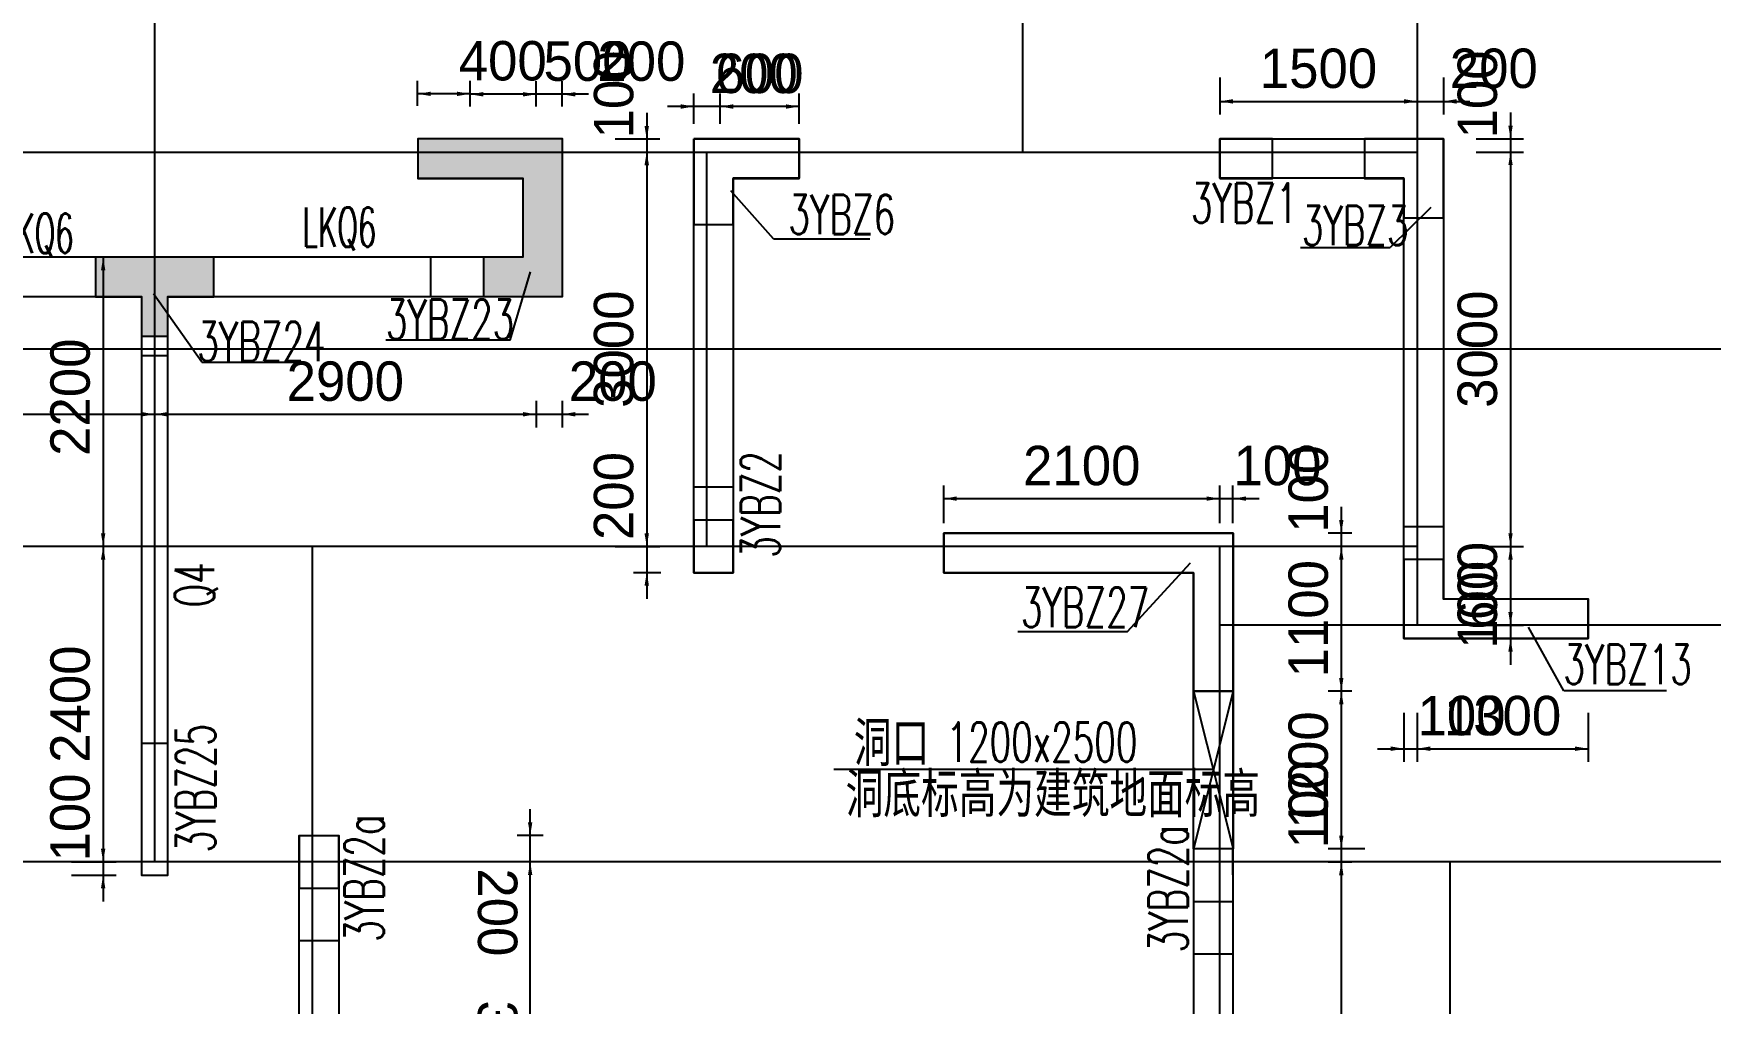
# Model space of a CAD drawing. Extents: x 387171 to 699106, y 11966 to 245688.
# Drawn here: x 508987 to 521739, y 217611 to 224989 of the extents above; entities that cross this region are included whole.
import ezdxf

# ---------------------------------------------------------------- set-up
doc = ezdxf.new("R2010")
doc.units = 0
doc.header["$LTSCALE"] = 100
doc.header["$MEASUREMENT"] = 0
doc.linetypes.add('DASHED', pattern=[19.05, 12.7, -6.35])
for name, color, linetype in [('b边缘构件', 235, 'Continuous'), ('COLU_DASH', 9, 'DASHED'), ('DOTE', 253, 'Continuous'), ('Q-TEXT', 2, 'Continuous'), ('wall-主楼', 2, 'Continuous'), ('wall-开洞', 5, 'Continuous'), ('Y阴影', 254, 'Continuous'), ('剪力墙开洞', 5, 'Continuous'), ('剪力墙身标注', 7, 'Continuous'), ('小尺寸', 4, 'Continuous'), ('边缘构件标注', 1, 'Continuous')]:
    doc.layers.add(name, color=color, linetype=linetype)
doc.styles.get("Standard").update_dxf_attribs({"font": 'standard'})
doc.styles.add('tk', font='tk')
doc.dimstyles.get("Standard").update_dxf_attribs({"dimtxt": 300, "dimasz": 100, "dimexe": 100, "dimexo": 250, "dimgap": 100, "dimtad": 0, "dimtoh": 1, "dimdec": 0, "dimdsep": 46, "dimcen": 0.09, "dimclrt": 7, "dimadec": 0, "dimazin": 0, "dimtfac": 1, "dimtdec": 4, "dimtofl": 0, "dimtmove": 0, "dimatfit": 3, "dimfxl": 1, "dimtolj": 1, "dimtzin": 0, "dimarcsym": 0})

# ---------------------------------------------------------------- blocks, each defined once
blk = doc.blocks.new('*D1646')
at = {"layer": '小尺寸', "color": 0, "linetype": 'ByBlock', "lineweight": -2}
for p, q in [((507008, 222196), (507008, 221993)), ((509908, 222196), (509908, 221993)), ((507008, 222093), (509908, 222093))]:
    blk.add_line(p, q, dxfattribs=at)
for points in [[(507008, 222093), (507108, 222110), (507108, 222076)], [(509908, 222093), (509808, 222076), (509808, 222110)]]:
    blk.add_solid(points, dxfattribs=at)
at = {"layer": '小尺寸', "color": 7, "linetype": 'Continuous', "lineweight": -2, "insert": (508458, 222343), "char_height": 300, "width": 775, "attachment_point": 5, "style": 'tk'}
blk.add_mtext('2900', dxfattribs=at)
blk = doc.blocks.new('*D2554')
at = {"layer": '小尺寸', "color": 0, "linetype": 'ByBlock', "lineweight": -2}
for p, q in [((509908, 222196), (509908, 221993)), ((512808, 222196), (512808, 221993)), ((509908, 222093), (512808, 222093))]:
    blk.add_line(p, q, dxfattribs=at)
for points in [[(509908, 222093), (510008, 222110), (510008, 222076)], [(512808, 222093), (512708, 222076), (512708, 222110)]]:
    blk.add_solid(points, dxfattribs=at)
at = {"layer": '小尺寸', "color": 7, "linetype": 'Continuous', "lineweight": -2, "insert": (511358, 222343), "char_height": 300, "width": 775, "attachment_point": 5, "style": 'tk'}
blk.add_mtext('2900', dxfattribs=at)
blk = doc.blocks.new('*D2138')
at = {"layer": '小尺寸', "color": 0, "linetype": 'ByBlock', "lineweight": -2}
for p, q in [((512808, 222196), (512808, 221993)), ((513008, 222196), (513008, 221993)), ((512608, 222093), (513208, 222093))]:
    blk.add_line(p, q, dxfattribs=at)
for points in [[(512808, 222093), (512708, 222076), (512708, 222110)], [(513008, 222093), (513108, 222110), (513108, 222076)]]:
    blk.add_solid(points, dxfattribs=at)
at = {"layer": '小尺寸', "color": 7, "linetype": 'Continuous', "lineweight": -2, "insert": (513392, 222343), "char_height": 300, "width": 566.67, "attachment_point": 5, "style": 'tk'}
blk.add_mtext('200', dxfattribs=at)
blk = doc.blocks.new('*D3092')
at = {"layer": '小尺寸', "color": 0, "linetype": 'ByBlock', "lineweight": -2}
for p, q in [((512808, 224434), (512808, 224627)), ((513008, 224434), (513008, 224627)), ((513208, 224527), (512608, 224527))]:
    blk.add_line(p, q, dxfattribs=at)
for points in [[(512808, 224527), (512708, 224510), (512708, 224544)], [(513008, 224527), (513108, 224544), (513108, 224510)]]:
    blk.add_solid(points, dxfattribs=at)
at = {"layer": '小尺寸', "color": 7, "linetype": 'Continuous', "lineweight": -2, "insert": (513609, 224777), "char_height": 300, "width": 566.67, "attachment_point": 5, "rotation": 359.9993, "style": 'tk'}
blk.add_mtext('200', dxfattribs=at)
blk = doc.blocks.new('*D2979')
at = {"layer": '小尺寸', "color": 0, "linetype": 'ByBlock', "lineweight": -2}
for p, q in [((512308, 224434), (512308, 224627)), ((512808, 224434), (512808, 224627)), ((512808, 224527), (512308, 224527))]:
    blk.add_line(p, q, dxfattribs=at)
for points in [[(512308, 224527), (512408, 224544), (512408, 224510)], [(512808, 224527), (512708, 224510), (512708, 224544)]]:
    blk.add_solid(points, dxfattribs=at)
at = {"layer": '小尺寸', "color": 7, "linetype": 'Continuous', "lineweight": -2, "insert": (513200, 224777), "char_height": 300, "width": 566.67, "attachment_point": 5, "rotation": 359.9993, "style": 'tk'}
blk.add_mtext('500', dxfattribs=at)
blk = doc.blocks.new('*D1509')
at = {"layer": '小尺寸', "color": 0, "linetype": 'ByBlock', "lineweight": -2}
for p, q in [((511908, 224438), (511908, 224630)), ((512308, 224438), (512308, 224630)), ((512308, 224530), (511908, 224530))]:
    blk.add_line(p, q, dxfattribs=at)
for points in [[(511908, 224530), (512008, 224547), (512008, 224514)], [(512308, 224530), (512208, 224514), (512208, 224547)]]:
    blk.add_solid(points, dxfattribs=at)
at = {"layer": '小尺寸', "color": 7, "linetype": 'Continuous', "lineweight": -2, "insert": (512555, 224780), "char_height": 300, "width": 576.67, "attachment_point": 5, "rotation": 359.9993, "style": 'tk'}
blk.add_mtext('400', dxfattribs=at)
blk = doc.blocks.new('*D3898')
at = {"layer": '小尺寸', "color": 0, "linetype": 'ByBlock', "lineweight": -2}
for p, q in [((509743, 223288), (509417, 223288)), ((509517, 223288), (509517, 221088)), ((509743, 221088), (509417, 221088))]:
    blk.add_line(p, q, dxfattribs=at)
for points in [[(509517, 223288), (509533, 223188), (509500, 223188)], [(509517, 221088), (509500, 221188), (509533, 221188)]]:
    blk.add_solid(points, dxfattribs=at)
at = {"layer": '小尺寸', "color": 7, "linetype": 'Continuous', "lineweight": -2, "insert": (509267, 222223), "char_height": 300, "width": 780, "attachment_point": 5, "rotation": 89.9979, "style": 'tk'}
blk.add_mtext('2200', dxfattribs=at)
blk = doc.blocks.new('*D3500')
at = {"layer": '小尺寸', "color": 0, "linetype": 'ByBlock', "lineweight": -2}
for p, q in [((509743, 221088), (509417, 221088)), ((509517, 221088), (509516, 218688)), ((509743, 218688), (509416, 218688))]:
    blk.add_line(p, q, dxfattribs=at)
for points in [[(509517, 221088), (509533, 220988), (509500, 220988)], [(509516, 218688), (509500, 218788), (509533, 218788)]]:
    blk.add_solid(points, dxfattribs=at)
at = {"layer": '小尺寸', "color": 7, "linetype": 'Continuous', "lineweight": -2, "insert": (509267, 219888), "char_height": 300, "width": 785, "attachment_point": 5, "rotation": 89.9979, "style": 'tk'}
blk.add_mtext('2400', dxfattribs=at)
blk = doc.blocks.new('*D4411')
at = {"layer": '小尺寸', "color": 0, "linetype": 'ByBlock', "lineweight": -2}
for p, q in [((509516, 218888), (509516, 218388)), ((509276, 218688), (509616, 218688)), ((509276, 218588), (509616, 218588))]:
    blk.add_line(p, q, dxfattribs=at)
for points in [[(509516, 218688), (509500, 218788), (509533, 218788)], [(509516, 218588), (509533, 218488), (509500, 218488)]]:
    blk.add_solid(points, dxfattribs=at)
at = {"layer": '小尺寸', "color": 7, "linetype": 'Continuous', "lineweight": -2, "insert": (509266, 219026), "char_height": 300, "width": 476.67, "attachment_point": 5, "rotation": 90, "style": 'tk'}
blk.add_mtext('100', dxfattribs=at)
blk = doc.blocks.new('*D2743')
at = {"layer": '小尺寸', "color": 0, "linetype": 'ByBlock', "lineweight": -2}
for p, q in [((519011, 218687), (518832, 218687)), ((518932, 215088), (518932, 218687)), ((519111, 215088), (518832, 215088))]:
    blk.add_line(p, q, dxfattribs=at)
for points in [[(518932, 218687), (518948, 218587), (518915, 218587)], [(518932, 215088), (518915, 215188), (518948, 215188)]]:
    blk.add_solid(points, dxfattribs=at)
at = {"layer": '小尺寸', "color": 7, "linetype": 'Continuous', "lineweight": -2, "insert": (518682, 216888), "char_height": 300, "width": 775, "attachment_point": 5, "rotation": 89.9994, "style": 'tk'}
blk.add_mtext('3600', dxfattribs=at)
blk = doc.blocks.new('*D2461')
at = {"layer": '小尺寸', "color": 0, "linetype": 'ByBlock', "lineweight": -2}
for p, q in [((519011, 219987), (518832, 219987)), ((518932, 218787), (518932, 219987)), ((519011, 218787), (518832, 218787))]:
    blk.add_line(p, q, dxfattribs=at)
for points in [[(518932, 219987), (518948, 219887), (518915, 219887)], [(518932, 218787), (518915, 218887), (518948, 218887)]]:
    blk.add_solid(points, dxfattribs=at)
at = {"layer": '小尺寸', "color": 7, "linetype": 'Continuous', "lineweight": -2, "insert": (518682, 219387), "char_height": 300, "width": 690, "attachment_point": 5, "rotation": 89.9994, "style": 'tk'}
blk.add_mtext('1200', dxfattribs=at)
blk = doc.blocks.new('*D3281')
at = {"layer": '小尺寸', "color": 0, "linetype": 'ByBlock', "lineweight": -2}
for p, q in [((519011, 221088), (518832, 221088)), ((518932, 219987), (518932, 221088)), ((519011, 219987), (518832, 219987))]:
    blk.add_line(p, q, dxfattribs=at)
for points in [[(518932, 221088), (518948, 220988), (518915, 220988)], [(518932, 219987), (518915, 220087), (518948, 220087)]]:
    blk.add_solid(points, dxfattribs=at)
at = {"layer": '小尺寸', "color": 7, "linetype": 'Continuous', "lineweight": -2, "insert": (518682, 220538), "char_height": 300, "width": 685, "attachment_point": 5, "rotation": 89.9994, "style": 'tk'}
blk.add_mtext('1100', dxfattribs=at)
blk = doc.blocks.new('*D3022')
at = {"layer": '小尺寸', "color": 0, "linetype": 'ByBlock', "lineweight": -2}
for p, q in [((518932, 220888), (518932, 221388)), ((519011, 221188), (518832, 221188)), ((519011, 221088), (518832, 221088))]:
    blk.add_line(p, q, dxfattribs=at)
for points in [[(518932, 221188), (518915, 221288), (518948, 221288)], [(518932, 221088), (518948, 220988), (518915, 220988)]]:
    blk.add_solid(points, dxfattribs=at)
at = {"layer": '小尺寸', "color": 7, "linetype": 'Continuous', "lineweight": -2, "insert": (518682, 221526), "char_height": 300, "width": 476.67, "attachment_point": 5, "rotation": 89.9994, "style": 'tk'}
blk.add_mtext('100', dxfattribs=at)
blk = doc.blocks.new('*D744')
at = {"layer": '小尺寸', "color": 0, "linetype": 'ByBlock', "lineweight": -2}
for p, q in [((518008, 221265), (518008, 221551)), ((518108, 221265), (518108, 221551)), ((518308, 221451), (517808, 221451))]:
    blk.add_line(p, q, dxfattribs=at)
for points in [[(518008, 221451), (517908, 221435), (517908, 221468)], [(518108, 221451), (518208, 221468), (518208, 221435)]]:
    blk.add_solid(points, dxfattribs=at)
at = {"layer": '小尺寸', "color": 7, "linetype": 'Continuous', "lineweight": -2, "insert": (518446, 221701), "char_height": 300, "width": 476.67, "attachment_point": 5, "rotation": 359.9988, "style": 'tk'}
blk.add_mtext('100', dxfattribs=at)
blk = doc.blocks.new('*D4069')
at = {"layer": '小尺寸', "color": 0, "linetype": 'ByBlock', "lineweight": -2}
for p, q in [((515908, 221265), (515908, 221551)), ((518008, 221265), (518008, 221551)), ((518008, 221451), (515908, 221451))]:
    blk.add_line(p, q, dxfattribs=at)
for points in [[(515908, 221451), (516008, 221468), (516008, 221435)], [(518008, 221451), (517908, 221435), (517908, 221468)]]:
    blk.add_solid(points, dxfattribs=at)
at = {"layer": '小尺寸', "color": 7, "linetype": 'Continuous', "lineweight": -2, "insert": (516958, 221701), "char_height": 300, "width": 775, "attachment_point": 5, "rotation": 359.9988, "style": 'tk'}
blk.add_mtext('2100', dxfattribs=at)
blk = doc.blocks.new('*D2909')
at = {"layer": '小尺寸', "color": 0, "linetype": 'ByBlock', "lineweight": -2}
for p, q in [((514208, 224303), (514208, 224534)), ((514808, 224434), (514208, 224434)), ((514808, 224303), (514808, 224534))]:
    blk.add_line(p, q, dxfattribs=at)
for points in [[(514208, 224434), (514308, 224451), (514308, 224417)], [(514808, 224434), (514708, 224417), (514708, 224451)]]:
    blk.add_solid(points, dxfattribs=at)
at = {"layer": '小尺寸', "color": 7, "linetype": 'Continuous', "lineweight": -2, "insert": (514508, 224684), "char_height": 300, "width": 556.67, "attachment_point": 5, "rotation": 0.0001, "style": 'tk'}
blk.add_mtext('600', dxfattribs=at)
blk = doc.blocks.new('*D2555')
at = {"layer": '小尺寸', "color": 0, "linetype": 'ByBlock', "lineweight": -2}
for p, q in [((514408, 224434), (513808, 224434)), ((514008, 224303), (514008, 224534)), ((514208, 224303), (514208, 224534))]:
    blk.add_line(p, q, dxfattribs=at)
for points in [[(514008, 224434), (513908, 224417), (513908, 224451)], [(514208, 224434), (514308, 224451), (514308, 224417)]]:
    blk.add_solid(points, dxfattribs=at)
at = {"layer": '小尺寸', "color": 7, "linetype": 'Continuous', "lineweight": -2, "insert": (514464, 224684), "char_height": 300, "width": 566.67, "attachment_point": 5, "rotation": 0.0007, "style": 'tk'}
blk.add_mtext('200', dxfattribs=at)
blk = doc.blocks.new('*D3503')
at = {"layer": '小尺寸', "color": 0, "linetype": 'ByBlock', "lineweight": -2}
for p, q in [((513650, 224387), (513650, 223887)), ((513409, 224187), (513750, 224187)), ((513409, 224087), (513750, 224087))]:
    blk.add_line(p, q, dxfattribs=at)
for points in [[(513650, 224187), (513633, 224287), (513667, 224287)], [(513650, 224087), (513667, 223987), (513633, 223987)]]:
    blk.add_solid(points, dxfattribs=at)
at = {"layer": '小尺寸', "color": 7, "linetype": 'Continuous', "lineweight": -2, "insert": (513400, 224526), "char_height": 300, "width": 476.67, "attachment_point": 5, "rotation": 89.9999, "style": 'tk'}
blk.add_mtext('100', dxfattribs=at)
blk = doc.blocks.new('*D4212')
at = {"layer": '小尺寸', "color": 0, "linetype": 'ByBlock', "lineweight": -2}
for p, q in [((513409, 224087), (513750, 224087)), ((513650, 224087), (513650, 221088)), ((513409, 221088), (513750, 221088))]:
    blk.add_line(p, q, dxfattribs=at)
for points in [[(513650, 224087), (513667, 223987), (513633, 223987)], [(513650, 221088), (513633, 221188), (513667, 221188)]]:
    blk.add_solid(points, dxfattribs=at)
at = {"layer": '小尺寸', "color": 7, "linetype": 'Continuous', "lineweight": -2, "insert": (513400, 222588), "char_height": 300, "width": 780, "attachment_point": 5, "rotation": 89.9999, "style": 'tk'}
blk.add_mtext('3000', dxfattribs=at)
blk = doc.blocks.new('*D395')
at = {"layer": '小尺寸', "color": 0, "linetype": 'ByBlock', "lineweight": -2}
for p, q in [((513650, 221288), (513650, 220688)), ((513758, 221088), (513550, 221088)), ((513758, 220888), (513550, 220888))]:
    blk.add_line(p, q, dxfattribs=at)
for points in [[(513650, 221088), (513633, 221188), (513667, 221188)], [(513650, 220888), (513667, 220788), (513633, 220788)]]:
    blk.add_solid(points, dxfattribs=at)
at = {"layer": '小尺寸', "color": 7, "linetype": 'Continuous', "lineweight": -2, "insert": (513400, 221471), "char_height": 300, "width": 566.67, "attachment_point": 5, "rotation": 89.9999, "style": 'tk'}
blk.add_mtext('200', dxfattribs=at)
blk = doc.blocks.new('*D2226')
at = {"layer": '小尺寸', "color": 0, "linetype": 'ByBlock', "lineweight": -2}
for p, q in [((512926, 218688), (512664, 218688)), ((512764, 215688), (512764, 218688)), ((512863, 215688), (512664, 215688))]:
    blk.add_line(p, q, dxfattribs=at)
for points in [[(512764, 218688), (512780, 218588), (512747, 218588)], [(512764, 215688), (512747, 215788), (512780, 215788)]]:
    blk.add_solid(points, dxfattribs=at)
at = {"layer": '小尺寸', "color": 7, "linetype": 'Continuous', "lineweight": -2, "insert": (512514, 217188), "char_height": 300, "width": 780, "attachment_point": 5, "rotation": 270.0001, "style": 'tk'}
blk.add_mtext('3000', dxfattribs=at)
blk = doc.blocks.new('*D2110')
at = {"layer": '小尺寸', "color": 0, "linetype": 'ByBlock', "lineweight": -2}
for p, q in [((512764, 218488), (512764, 219088)), ((512863, 218888), (512664, 218888)), ((512926, 218688), (512664, 218688))]:
    blk.add_line(p, q, dxfattribs=at)
for points in [[(512764, 218888), (512747, 218988), (512780, 218988)], [(512764, 218688), (512780, 218588), (512747, 218588)]]:
    blk.add_solid(points, dxfattribs=at)
at = {"layer": '小尺寸', "color": 7, "linetype": 'Continuous', "lineweight": -2, "insert": (512514, 218304), "char_height": 300, "width": 566.67, "attachment_point": 5, "rotation": 270.0001, "style": 'tk'}
blk.add_mtext('200', dxfattribs=at)
blk = doc.blocks.new('*D706')
at = {"layer": '小尺寸', "color": 0, "linetype": 'ByBlock', "lineweight": -2}
for p, q in [((518932, 218488), (518932, 218987)), ((519111, 218787), (518832, 218787)), ((519111, 218688), (518832, 218688))]:
    blk.add_line(p, q, dxfattribs=at)
for points in [[(518932, 218787), (518915, 218887), (518948, 218887)], [(518932, 218688), (518948, 218588), (518915, 218588)]]:
    blk.add_solid(points, dxfattribs=at)
at = {"layer": '小尺寸', "color": 7, "linetype": 'Continuous', "lineweight": -2, "insert": (518682, 219126), "char_height": 300, "width": 476.67, "attachment_point": 5, "rotation": 89.9995, "style": 'tk'}
blk.add_mtext('100', dxfattribs=at)
blk = doc.blocks.new('*D3301')
at = {"layer": '小尺寸', "color": 0, "linetype": 'ByBlock', "lineweight": -2}
for p, q in [((518008, 224655), (518008, 224373)), ((519508, 224655), (519508, 224373)), ((518008, 224473), (519508, 224473))]:
    blk.add_line(p, q, dxfattribs=at)
for points in [[(518008, 224473), (518108, 224490), (518108, 224456)], [(519508, 224473), (519408, 224456), (519408, 224490)]]:
    blk.add_solid(points, dxfattribs=at)
at = {"layer": '小尺寸', "color": 7, "linetype": 'Continuous', "lineweight": -2, "insert": (518758, 224723), "char_height": 300, "width": 690, "attachment_point": 5, "style": 'tk'}
blk.add_mtext('1500', dxfattribs=at)
blk = doc.blocks.new('*D1125')
at = {"layer": '小尺寸', "color": 0, "linetype": 'ByBlock', "lineweight": -2}
for p, q in [((519508, 224655), (519508, 224373)), ((519708, 224655), (519708, 224373)), ((519308, 224473), (519908, 224473))]:
    blk.add_line(p, q, dxfattribs=at)
for points in [[(519508, 224473), (519408, 224456), (519408, 224490)], [(519708, 224473), (519808, 224490), (519808, 224456)]]:
    blk.add_solid(points, dxfattribs=at)
at = {"layer": '小尺寸', "color": 7, "linetype": 'Continuous', "lineweight": -2, "insert": (520091, 224723), "char_height": 300, "width": 566.67, "attachment_point": 5, "style": 'tk'}
blk.add_mtext('200', dxfattribs=at)
blk = doc.blocks.new('*D4189')
at = {"layer": '小尺寸', "color": 0, "linetype": 'ByBlock', "lineweight": -2}
for p, q in [((520218, 224388), (520218, 223888)), ((519958, 224188), (520318, 224188)), ((519958, 224088), (520318, 224088))]:
    blk.add_line(p, q, dxfattribs=at)
for points in [[(520218, 224188), (520202, 224288), (520235, 224288)], [(520218, 224088), (520235, 223988), (520202, 223988)]]:
    blk.add_solid(points, dxfattribs=at)
at = {"layer": '小尺寸', "color": 7, "linetype": 'Continuous', "lineweight": -2, "insert": (519968, 224526), "char_height": 300, "width": 476.67, "attachment_point": 5, "rotation": 90, "style": 'tk'}
blk.add_mtext('100', dxfattribs=at)
blk = doc.blocks.new('*D729')
at = {"layer": '小尺寸', "color": 0, "linetype": 'ByBlock', "lineweight": -2}
for p, q in [((519958, 224088), (520318, 224088)), ((520218, 224088), (520218, 221088)), ((519958, 221088), (520318, 221088))]:
    blk.add_line(p, q, dxfattribs=at)
for points in [[(520218, 224088), (520235, 223988), (520202, 223988)], [(520218, 221088), (520202, 221188), (520235, 221188)]]:
    blk.add_solid(points, dxfattribs=at)
at = {"layer": '小尺寸', "color": 7, "linetype": 'Continuous', "lineweight": -2, "insert": (519968, 222588), "char_height": 300, "width": 780, "attachment_point": 5, "rotation": 90, "style": 'tk'}
blk.add_mtext('3000', dxfattribs=at)
blk = doc.blocks.new('*D1652')
at = {"layer": '小尺寸', "color": 0, "linetype": 'ByBlock', "lineweight": -2}
for p, q in [((519958, 221088), (520318, 221088)), ((520218, 221088), (520218, 220488)), ((519958, 220488), (520318, 220488))]:
    blk.add_line(p, q, dxfattribs=at)
for points in [[(520218, 221088), (520235, 220988), (520202, 220988)], [(520218, 220488), (520202, 220588), (520235, 220588)]]:
    blk.add_solid(points, dxfattribs=at)
at = {"layer": '小尺寸', "color": 7, "linetype": 'Continuous', "lineweight": -2, "insert": (519968, 220788), "char_height": 300, "width": 556.67, "attachment_point": 5, "rotation": 90, "style": 'tk'}
blk.add_mtext('600', dxfattribs=at)
blk = doc.blocks.new('*D1528')
at = {"layer": '小尺寸', "color": 0, "linetype": 'ByBlock', "lineweight": -2}
for p, q in [((520218, 220688), (520218, 220188)), ((519958, 220488), (520318, 220488)), ((519958, 220388), (520318, 220388))]:
    blk.add_line(p, q, dxfattribs=at)
for points in [[(520218, 220488), (520202, 220588), (520235, 220588)], [(520218, 220388), (520235, 220288), (520202, 220288)]]:
    blk.add_solid(points, dxfattribs=at)
at = {"layer": '小尺寸', "color": 7, "linetype": 'Continuous', "lineweight": -2, "insert": (519968, 220644), "char_height": 300, "width": 476.67, "attachment_point": 5, "rotation": 90, "style": 'tk'}
blk.add_mtext('100', dxfattribs=at)
blk = doc.blocks.new('*D4074')
at = {"layer": '小尺寸', "color": 0, "linetype": 'ByBlock', "lineweight": -2}
for p, q in [((519408, 219823), (519408, 219449)), ((519508, 219823), (519508, 219449)), ((519208, 219549), (519708, 219549))]:
    blk.add_line(p, q, dxfattribs=at)
for points in [[(519408, 219549), (519308, 219532), (519308, 219566)], [(519508, 219549), (519608, 219566), (519608, 219532)]]:
    blk.add_solid(points, dxfattribs=at)
at = {"layer": '小尺寸', "color": 7, "linetype": 'Continuous', "lineweight": -2, "insert": (519846, 219799), "char_height": 300, "width": 476.67, "attachment_point": 5, "style": 'tk'}
blk.add_mtext('100', dxfattribs=at)
blk = doc.blocks.new('*D1282')
at = {"layer": '小尺寸', "color": 0, "linetype": 'ByBlock', "lineweight": -2}
for p, q in [((519508, 219823), (519508, 219449)), ((520808, 219823), (520808, 219449)), ((519508, 219549), (520808, 219549))]:
    blk.add_line(p, q, dxfattribs=at)
for points in [[(519508, 219549), (519608, 219566), (519608, 219532)], [(520808, 219549), (520708, 219532), (520708, 219566)]]:
    blk.add_solid(points, dxfattribs=at)
at = {"layer": '小尺寸', "color": 7, "linetype": 'Continuous', "lineweight": -2, "insert": (520158, 219799), "char_height": 300, "width": 690, "attachment_point": 5, "style": 'tk'}
blk.add_mtext('1300', dxfattribs=at)

msp = doc.modelspace()

# ---------------------------------------------------------------- hatches: boundary and pattern name
at = {"layer": 'Y阴影'}
for points in [[(511908.1, 224187.7), (511908.1, 223887.7), (512408.2, 223887.7), (512708.2, 223887.7), (512708.2, 223287.7), (512408.2, 223287.7), (512408.2, 222987.7), (513008.2, 222987.7), (513008.2, 224187.7), (512408.1, 224187.7)], [(509458, 223287.6), (509458, 222987.6), (509808, 222987.6), (509808, 222687.6), (510008, 222687.6), (510008, 222987.6), (510358, 222987.6), (510358, 223287.6)]]:
    msp.add_hatch(color=256, dxfattribs=at).paths.add_polyline_path(points, flags=0)
h = msp.add_hatch(dxfattribs=at)
h.set_pattern_fill('ANSI31', color=256, scale=25, style=0)
h.set_pattern_definition([])
h.paths.add_polyline_path([(514008.1, 224187.7), (514008.1, 223537.7), (514308.1, 223537.7), (514308.1, 223887.7), (514808.2, 223887.7), (514808.2, 224187.7)], flags=0)
h = msp.add_hatch(dxfattribs=at)
h.set_pattern_fill('ANSI31', color=256, scale=25, style=0)
h.set_pattern_definition([])
h.paths.add_polyline_path([(518008.2, 223887.7), (518408.2, 223887.7), (518408.2, 224187.7), (518008.2, 224187.7)], flags=0)
h = msp.add_hatch(dxfattribs=at)
h.set_pattern_fill('ANSI31', color=256, scale=25, style=0)
h.set_pattern_definition([])
h.paths.add_polyline_path([(519108.1, 224187.7), (519108.1, 223887.7), (519408.1, 223887.7), (519408.1, 223587.7), (519708.1, 223587.7), (519708.1, 224187.7)], flags=0)
h = msp.add_hatch(dxfattribs=at)
h.set_pattern_fill('ANSI31', color=256, scale=25, style=0)
h.set_pattern_definition([])
h.paths.add_polyline_path([(514008.1, 221287.9), (514008.2, 220887.9), (514308.1, 220887.9), (514308.1, 221287.9)], flags=0)
h = msp.add_hatch(dxfattribs=at)
h.set_pattern_fill('ANSI31', color=256, scale=25, style=0)
h.set_pattern_definition([])
h.paths.add_polyline_path([(515908.2, 221187.7), (515908.2, 220887.7), (517808.2, 220887.7), (517808.2, 219987.4), (518108.2, 219987.4), (518108.2, 221187.7)], flags=0)
h = msp.add_hatch(dxfattribs=at)
h.set_pattern_fill('ANSI31', color=256, scale=25, style=0)
h.set_pattern_definition([])
h.paths.add_polyline_path([(519408.1, 220987.7), (519408.1, 220387.7), (520808.1, 220387.7), (520808.1, 220687.7), (519708.1, 220687.7), (519708.1, 220987.7)], flags=0)
h = msp.add_hatch(dxfattribs=at)
h.set_pattern_fill('ANSI31', color=256, scale=25, style=0)
h.set_pattern_definition([])
h.paths.add_polyline_path([(509808, 219587.5), (509808, 218587.5), (510008, 218587.5), (510008, 219587.5)], flags=0)
h = msp.add_hatch(dxfattribs=at)
h.set_pattern_fill('ANSI31', color=256, scale=25, style=0)
h.set_pattern_definition([])
h.paths.add_polyline_path([(511008.1, 218887.5), (511008.1, 218487.5), (511308.1, 218487.5), (511308.1, 218887.5)], flags=0)
h = msp.add_hatch(dxfattribs=at)
h.set_pattern_fill('ANSI31', color=256, scale=25, style=0)
h.set_pattern_definition([])
h.paths.add_polyline_path([(517808.2, 218787.4), (517808.2, 218387.4), (518108.3, 218387.4), (518107.9, 218787.4)], flags=0)

# ---------------------------------------------------------------- linework, layer by layer
at = {"layer": 'b边缘构件'}
for points in [[(511908.1, 224187.7), (511908.1, 223887.7), (512408.2, 223887.7), (512708.2, 223887.7), (512708.2, 223287.7), (512408.2, 223287.7), (512408.2, 222987.7), (513008.2, 222987.7), (513008.2, 224187.7), (512408.1, 224187.7), (511908.1, 224187.7)], [(514008.1, 224187.7), (514008.1, 223537.7), (514308.1, 223537.7), (514308.1, 223887.7), (514808.2, 223887.7), (514808.2, 224187.7), (514008.1, 224187.7)], [(518008.2, 223887.7), (518408.2, 223887.7), (518408.2, 224187.7), (518008.2, 224187.7), (518008.2, 223887.7)], [(519108.1, 224187.7), (519108.1, 223887.7), (519408.1, 223887.7), (519408.1, 223587.7), (519708.1, 223587.7), (519708.1, 224187.7), (519108.1, 224187.7)], [(509458, 223287.6), (509458, 222987.6), (509808, 222987.6), (509808, 222687.6), (510008, 222687.6), (510008, 222987.6), (510358, 222987.6), (510358, 223287.6), (509458, 223287.6)], [(514008.1, 221287.9), (514008.2, 220887.9), (514308.1, 220887.9), (514308.1, 221287.9), (514008.1, 221287.9)], [(515908.2, 221187.7), (515908.2, 220887.7), (517808.2, 220887.7), (517808.2, 219987.4), (518108.2, 219987.4), (518108.2, 221187.7), (515908.2, 221187.7)], [(519408.1, 220987.7), (519408.1, 220387.7), (520808.1, 220387.7), (520808.1, 220687.7), (519708.1, 220687.7), (519708.1, 220987.7), (519408.1, 220987.7)], [(509808, 219587.5), (509808, 218587.5), (510008, 218587.5), (510008, 219587.5), (509808, 219587.5)], [(511008.1, 218887.5), (511008.1, 218487.5), (511308.1, 218487.5), (511308.1, 218887.5), (511008.1, 218887.5)], [(517808.2, 218787.4), (517808.2, 218387.4), (518108.3, 218387.4), (518107.9, 218787.4), (517808.2, 218787.4)]]:
    msp.add_lwpolyline(points, dxfattribs=at)
at = {"layer": 'COLU_DASH'}
for p, q in [((512008.2, 222987.7), (512008.2, 223287.7)), ((510008, 222537.6), (509808, 222537.6)), ((514308.1, 221537.9), (514008.1, 221537.9)), ((519708.1, 221237.7), (519407.8, 221237.7)), ((511308.1, 218087.5), (511008.1, 218087.5)), ((518108.2, 217987.4), (517808.2, 217987.4))]:
    msp.add_line(p, q, dxfattribs=at)
at = {"layer": 'DOTE'}
for p, q in [((509908.1, 234364.9), (509908.1, 218687.9)), ((516508.1, 234364.9), (516508.1, 224087.9)), ((519508.1, 234364.9), (519508.1, 220487.9)), ((487190.6, 224087.9), (519508.1, 224087.9)), ((514108.1, 221087.9), (514108.1, 224087.9)), ((527508.1, 222587.9), (487407, 222587.9)), ((519508.1, 221087.9), (500308.1, 221087.9)), ((511108.1, 211945.8), (511108.1, 221087.9)), ((518008.1, 211945.8), (518008.1, 221087.9)), ((523408.1, 220487.9), (518008.1, 220487.9)), ((530358.1, 218687.9), (487407, 218687.9)), ((519758.1, 218687.9), (519758.1, 211837.3))]:
    msp.add_line(p, q, dxfattribs=at)
at = {"layer": 'wall-主楼'}
for points in [[(510008.1, 218587.9), (510008.1, 222987.9), (513008.4, 222987.9), (513008.4, 224187.9), (511908.1, 224187.9), (511908.1, 223887.9), (512708.4, 223887.9), (512708.4, 223287.9), (507108.1, 223287.9), (507108.1, 223887.9), (507908.1, 223887.9), (507908.1, 224187.9), (506808.1, 224187.9), (506808.1, 222987.9), (509808.1, 222987.9), (509808.1, 218587.9)], [(514008.1, 224187.9), (514808.1, 224187.9), (514808.1, 223887.9), (514308.1, 223887.9), (514308.1, 220887.9), (514008.1, 220887.9)], [(518008.1, 224187.9), (519708.1, 224187.9), (519708.1, 220687.9), (520808.1, 220687.9), (520808.1, 220387.9), (519408.1, 220387.9), (519408.1, 223887.9), (518008.1, 223887.9)], [(517808.1, 219987.9), (517808.1, 220887.9), (515908.1, 220887.9), (515908.1, 221187.9), (518108.1, 221187.9), (518108.1, 219987.9)], [(512058.1, 215587.9), (511008.1, 215587.9), (511008.1, 218887.9), (511308.1, 218887.9), (511308.1, 215887.9), (512058.1, 215887.9)], [(518108.1, 214987.9), (518108.1, 218787.9), (517808.1, 218787.9), (517808.1, 215287.9), (517258.1, 215287.9), (517258.1, 214987.9)]]:
    msp.add_lwpolyline(points, close=True, dxfattribs=at)
at = {"layer": 'wall-开洞'}
for p, q in [((518108.2, 219986.6), (517808.2, 218787.9)), ((517808.2, 219986.6), (518108.2, 218786.6))]:
    msp.add_line(p, q, dxfattribs=at)
msp.add_lwpolyline([(517808.1, 219987.9), (518108.1, 219987.9), (518108.1, 218787.9), (517808.1, 218787.9)], close=True, dxfattribs=at)
at = {"layer": '剪力墙开洞'}
for p, q in [((517808.2, 218786.6), (517808.2, 219986.6)), ((518108.2, 218786.6), (518108.2, 219986.6)), ((515072, 219393.9), (517956.6, 219393.9))]:
    msp.add_line(p, q, dxfattribs=at)
at = {"layer": '边缘构件标注', "color": 200}
for p, q in [((514613.4, 223427), (514288.6, 223792.7)), ((519612.9, 223666.5), (519302.8, 223362.1)), ((514613.4, 223427), (515347, 223427)), ((518621.9, 223362.1), (519302.8, 223362.1)), ((512610.6, 222657.9), (512766.6, 223176.6)), ((510267.7, 222489.7), (509900, 223008.4)), ((512610.6, 222657.9), (511665.3, 222657.9)), ((510267.7, 222489.7), (511001.3, 222489.7)), ((517303.4, 220439.2), (517786.1, 220962.8)), ((517303.4, 220439.2), (516472.8, 220439.2)), ((520624, 219988.2), (520355.4, 220472.6)), ((521405.1, 219988.2), (520624, 219988.2))]:
    msp.add_line(p, q, dxfattribs=at)

# ---------------------------------------------------------------- texts
at = {"layer": 'Q-TEXT', "color": 3, "width": 0.6}
for p in [(511031.5, 223366.6), (508730.1, 223319.5)]:
    msp.add_text('LKQ6', height=300, rotation=360, dxfattribs=at).set_placement(p)
at = {"layer": '剪力墙开洞', "width": 0.7}
for s, p in [('洞口 1200x2500', (515225.5, 219449.5)), ('洞底标高为建筑地面标高', (515163.3, 219061))]:
    msp.add_text(s, height=300, dxfattribs=at).set_placement(p)
at = {"layer": '剪力墙身标注', "width": 0.7}
msp.add_text('Q4', height=300, rotation=90, dxfattribs=at).set_placement((510361.1, 220623.1))
at = {"layer": '边缘构件标注', "color": 200, "width": 0.7}
for s, p in [('3YBZ1', (517788.2, 223550.2)), ('3YBZ3', (518631.4, 223378.6)), ('3YBZ27', (516495.3, 220474.5)), ('3YBZ13', (520620.5, 220040.8))]:
    msp.add_text(s, height=300, dxfattribs=at).set_placement(p)
for s, rotation, p in [('3YBZ6', 359.99828, (514727.3, 223463.4)), ('3YBZ23', 0.00319, (511666.6, 222665.2)), ('3YBZ24', 359.99828, (510232.7, 222497)), ('3YBZ2', 90, (514664.4, 221000.8)), ('3YBZ25', 90, (510370.2, 218760.5)), ('3YBZ2a', 90, (511651.1, 218080)), ('3YBZ2a', 90, (517765.7, 217999.7))]:
    msp.add_text(s, height=300, rotation=rotation, dxfattribs=at).set_placement(p)

# ---------------------------------------------------------------- dimensions: what is measured, and where the dimension line sits
at = {"layer": '小尺寸'}
for p1, p2, distance, picture, middle in [((512308, 224187.7), (511908, 224187.7), -342.6, '*D1509', (511966.8, 224780.3)), ((513159, 224187.4), (513159, 224087.5), 491, '*D3503', (513400, 224137.5)), ((514208, 224053.4), (514008.1, 224053.4), -380.6, '*D2555', (513980.6, 224684)), ((514808, 224053.4), (514208, 224053.4), -380.6, '*D2909', (514508, 224684)), ((518008.2, 224904.9), (519508.1, 224904.9), -431.9, '*D3301', (518758.1, 224723)), ((519708.1, 224187.7), (519708.1, 224087.5), 510.4, '*D4189', (519968.5, 224137.6)), ((518108, 221015), (518008, 221015), -436.2, '*D744', (518058.1, 221701.2)), ((519408.1, 220072.7), (519508.1, 220072.7), -523.7, '*D4074', (519458.1, 219799)), ((519361.4, 218687.6), (519361.4, 218787.4), 429.7, '*D706', (518681.7, 218737.5))]:
    dim = msp.add_aligned_dim(p1=p1, p2=p2, distance=distance, dimstyle='Standard', dxfattribs=at)
    dim.commit()
    dim.dimension.update_dxf_attribs({"geometry": picture, "text_midpoint": middle})
for base, p1, p2, angle, picture, middle in [((512308, 224526.9), (512808.2, 224184.4), (512308, 224184.3), 359.99925, '*D2979', (512566.8, 224776.9)), ((512808.2, 224526.9), (513008.2, 224184.4), (512808.2, 224184.3), 359.99925, '*D3092', (513126.1, 224776.9)), ((519708.1, 224473), (519508.1, 224904.9), (519708.1, 224904.9), 180, '*D1125', (519608.1, 224723)), ((513650, 221087.9), (513159, 224087.5), (513159.1, 221087.9), 89.99993, '*D4212', (513400, 222587.7)), ((520218.5, 221087.8), (519708.1, 224087.5), (519708.1, 221087.8), 90, '*D729', (519968.5, 222587.6)), ((509516.6, 221087.9), (509992.6, 223287.9), (509992.6, 221087.9), 89.99788, '*D3898', (509266.6, 222223.2)), ((509908, 222093), (507007.9, 222445.6), (509908, 222445.6), 180, '*D1646', (508457.9, 222343)), ((512808.2, 222093), (509908, 222445.6), (512808.2, 222445.6), 180, '*D2554', (511358.1, 222343)), ((513008.2, 222093), (512808.2, 222445.6), (513008.2, 222445.6), 180, '*D2138', (512908.2, 222343)), ((515908, 221451.3), (518008, 221015), (515908, 221015), 359.9988, '*D4069', (516958, 221701.3)), ((513650, 220887.9), (514008.2, 221087.9), (514008.2, 220887.9), 89.99993, '*D395', (513400, 220987.9)), ((518931.7, 221187.8), (519261.3, 221087.8), (519261.3, 221187.8), 269.99945, '*D3022', (518681.7, 221137.8)), ((509516.5, 218687.6), (509992.6, 221087.9), (509992.6, 218687.6), 89.99788, '*D3500', (509266.5, 219887.8)), ((518931.7, 221087.8), (519261.3, 219987.4), (519261.3, 221087.8), 269.99945, '*D3281', (518681.7, 220537.6)), ((520218.5, 220487.7), (519708.1, 221087.8), (519708.1, 220487.7), 90, '*D1652', (519968.5, 220787.8)), ((520218.5, 220387.7), (519708.1, 220487.7), (519708.1, 220387.7), 90, '*D1528', (519968.5, 220256.1)), ((518931.7, 219987.4), (519261.3, 218787.4), (519261.3, 219987.4), 269.99945, '*D2461', (518681.7, 219387.4)), ((520808.1, 219549), (519508.1, 220072.7), (520808.1, 220072.7), 180, '*D1282', (520158.1, 219799)), ((509516.5, 218587.5), (509025.5, 218687.6), (509025.5, 218587.5), 90, '*D4411', (509266.5, 218637.6)), ((512763.7, 218887.5), (513175.9, 218687.6), (513113.2, 218887.5), 270.00005, '*D2110', (512513.7, 218787.6)), ((512763.7, 218687.6), (513113.2, 215687.6), (513175.9, 218687.6), 270.00005, '*D2226', (512513.7, 217187.6)), ((518931.7, 218687.5), (519361.4, 215087.8), (519261.3, 218687.5), 269.99945, '*D2743', (518681.7, 216887.6))]:
    dim = msp.add_linear_dim(base=base, p1=p1, p2=p2, angle=angle, dimstyle='Standard', dxfattribs=at)
    dim.commit()
    dim.dimension.update_dxf_attribs({"geometry": picture, "text_midpoint": middle})

doc.saveas('drawing.dxf')
